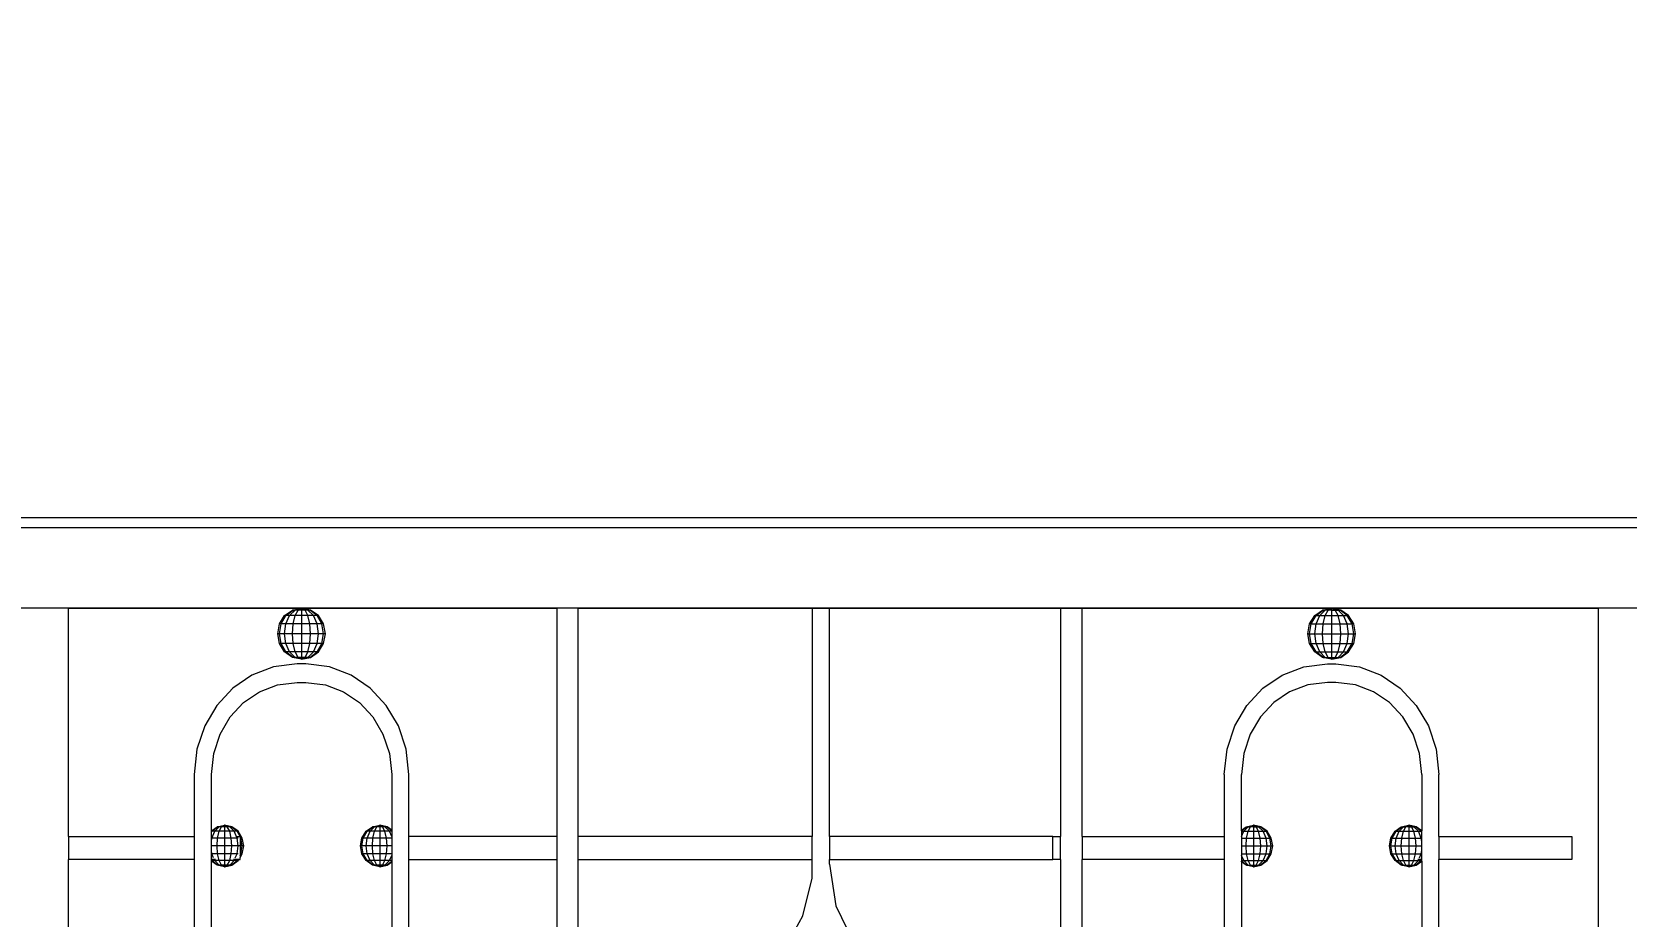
# Model space of a CAD drawing. Header units: millimetres. Extents: x 1832547 to 2001569, y -558009 to -417808.
# Drawn here: x 1956072 to 1956775, y -547432 to -547042 of the extents above; entities that cross this region are included whole.
import ezdxf

# ---------------------------------------------------------------- set-up
doc = ezdxf.new("R2010")
doc.units = ezdxf.units.MM
doc.header["$MEASUREMENT"] = 0
doc.layers.get('0').update_dxf_attribs({"linetype": 'CONTINUOUS'})
doc.layers.get('DEFPOINTS').update_dxf_attribs({"linetype": 'CONTINUOUS'})
doc.layers.add('CA.manh 08', color=8, linetype='CONTINUOUS', lineweight=9)
doc.layers.add('CA_manh 08', color=8, linetype='CONTINUOUS', lineweight=9)
doc.styles.get("Standard").update_dxf_attribs({"font": 'roman.shx'})
doc.dimstyles.new('CA 70', dxfattribs={"dimscale": 0.7, "dimtxt": 220, "dimasz": 60, "dimexe": 160, "dimexo": 0, "dimgap": 30, "dimtad": 1, "dimdec": 0, "dimrnd": 5, "dimzin": 0, "dimdsep": 46, "dimtxsty": 'Standard', "dimblk": 'ARCHTICK', "dimcen": 0.09, "dimdle": 160, "dimclrd": 256, "dimclre": 256, "dimclrt": 255, "dimadec": 0, "dimazin": 0, "dimtfac": 1, "dimtdec": 0, "dimtix": 1, "dimtmove": 2, "dimatfit": 3, "dimldrblk": 'DOT', "dimfxl": 600, "dimfxlon": 1, "dimtolj": 1, "dimtzin": 0, "dimarcsym": 0})

# ---------------------------------------------------------------- blocks, each defined once
blk = doc.blocks.new('wt45t')
at = {"layer": 'CA_manh 08'}
for p, q in [((1917247.51, -517910.46), (1920284.13, -517910.46)), ((1920284.13, -517915.04), (1917247.51, -517915.04)), ((1918779.78, -517950.46), (1918049.68, -517950.46)), ((1918081.02, -518051.23), (1918081.02, -517950.46)), ((1918081.02, -517950.46), (1918183.73, -517950.46)), ((1918174.01, -517957.43), (1918176.29, -517953.77)), ((1918174.75, -517957.43), (1918176.86, -517953.77)), ((1918176.29, -517953.77), (1918179.7, -517951.32)), ((1918176.86, -517953.77), (1918176.29, -517953.77)), ((1918176.86, -517953.77), (1918180.01, -517951.32)), ((1918178.47, -517953.77), (1918176.86, -517953.77)), ((1918176.86, -517957.43), (1918178.47, -517953.77)), ((1918178.47, -517953.77), (1918180.88, -517951.32)), ((1918180.88, -517953.77), (1918178.47, -517953.77)), ((1918179.7, -517951.32), (1918183.73, -517950.46)), ((1918180.01, -517951.32), (1918179.7, -517951.32)), ((1918180.01, -517951.32), (1918183.73, -517950.46)), ((1918180.88, -517951.32), (1918180.01, -517951.32)), ((1918180.01, -517957.43), (1918180.88, -517953.77)), ((1918180.88, -517951.32), (1918183.73, -517950.46)), ((1918182.19, -517951.32), (1918180.88, -517951.32)), ((1918180.88, -517953.77), (1918182.19, -517951.32)), ((1918183.73, -517953.77), (1918180.88, -517953.77)), ((1918182.19, -517951.32), (1918183.73, -517950.46)), ((1918183.73, -517951.32), (1918182.19, -517951.32)), ((1918183.73, -517950.46), (1918183.73, -517951.32)), ((1918185.27, -517951.32), (1918183.73, -517950.46)), ((1918186.57, -517951.32), (1918183.73, -517950.46)), ((1918187.44, -517951.32), (1918183.73, -517950.46)), ((1918187.75, -517951.32), (1918183.73, -517950.46)), ((1918183.73, -517950.46), (1918296.19, -517950.46)), ((1918185.27, -517951.32), (1918183.73, -517951.32)), ((1918183.73, -517951.32), (1918183.73, -517953.77)), ((1918186.57, -517953.77), (1918183.73, -517953.77)), ((1918183.73, -517953.77), (1918183.73, -517957.43)), ((1918186.57, -517951.32), (1918185.27, -517951.32)), ((1918186.57, -517953.77), (1918185.27, -517951.32)), ((1918187.44, -517951.32), (1918186.57, -517951.32)), ((1918188.98, -517953.77), (1918186.57, -517951.32)), ((1918188.98, -517953.77), (1918186.57, -517953.77)), ((1918187.44, -517957.43), (1918186.57, -517953.77)), ((1918187.75, -517951.32), (1918187.44, -517951.32)), ((1918190.6, -517953.77), (1918187.44, -517951.32)), ((1918191.16, -517953.77), (1918187.75, -517951.32)), ((1918190.6, -517953.77), (1918188.98, -517953.77)), ((1918190.6, -517957.43), (1918188.98, -517953.77)), ((1918191.16, -517953.77), (1918190.6, -517953.77)), ((1918192.7, -517957.43), (1918190.6, -517953.77)), ((1918193.44, -517957.43), (1918191.16, -517953.77)), ((1918305.65, -517950.46), (1918296.19, -517950.46)), ((1918296.19, -517950.46), (1918296.19, -518051.23)), ((1918305.65, -517950.46), (1918408.85, -517950.46)), ((1918305.65, -518051.23), (1918305.65, -517950.46)), ((1918408.85, -517950.46), (1918408.85, -518051.23)), ((1918408.85, -517950.46), (1918416.42, -517950.46)), ((1918416.42, -518051.23), (1918416.42, -517950.46)), ((1918416.42, -517950.46), (1918518.26, -517950.46)), ((1918518.26, -517950.46), (1918527.72, -517950.46)), ((1918518.26, -517950.46), (1918518.26, -518051.23)), ((1918527.72, -518051.23), (1918527.72, -517950.46)), ((1918527.72, -517950.46), (1918637.74, -517950.46)), ((1918628.02, -517957.43), (1918630.3, -517953.77)), ((1918628.76, -517957.43), (1918630.87, -517953.77)), ((1918630.3, -517953.77), (1918633.71, -517951.32)), ((1918630.3, -517953.77), (1918630.87, -517953.77)), ((1918630.87, -517953.77), (1918634.02, -517951.32)), ((1918630.87, -517953.77), (1918632.48, -517953.77)), ((1918630.87, -517957.43), (1918632.48, -517953.77)), ((1918632.48, -517953.77), (1918634.89, -517951.32)), ((1918632.48, -517953.77), (1918634.89, -517953.77)), ((1918633.71, -517951.32), (1918637.74, -517950.46)), ((1918634.02, -517951.32), (1918633.71, -517951.32)), ((1918634.02, -517951.32), (1918637.74, -517950.46)), ((1918634.89, -517951.32), (1918634.02, -517951.32)), ((1918634.02, -517957.43), (1918634.89, -517953.77)), ((1918634.89, -517951.32), (1918637.74, -517950.46)), ((1918636.2, -517951.32), (1918634.89, -517951.32)), ((1918634.89, -517953.77), (1918636.2, -517951.32)), ((1918634.89, -517953.77), (1918637.74, -517953.77)), ((1918636.2, -517951.32), (1918637.74, -517950.46)), ((1918637.74, -517951.32), (1918636.2, -517951.32)), ((1918637.74, -517950.46), (1918637.74, -517951.32)), ((1918639.28, -517951.32), (1918637.74, -517950.46)), ((1918640.58, -517951.32), (1918637.74, -517950.46)), ((1918641.45, -517951.32), (1918637.74, -517950.46)), ((1918641.76, -517951.32), (1918637.74, -517950.46)), ((1918637.74, -517950.46), (1918755.27, -517950.46)), ((1918637.74, -517951.32), (1918639.28, -517951.32)), ((1918637.74, -517951.32), (1918637.74, -517953.77)), ((1918637.74, -517953.77), (1918640.58, -517953.77)), ((1918637.74, -517953.77), (1918637.74, -517957.43)), ((1918639.28, -517951.32), (1918640.58, -517951.32)), ((1918640.58, -517953.77), (1918639.28, -517951.32)), ((1918640.58, -517951.32), (1918641.45, -517951.32)), ((1918642.99, -517953.77), (1918640.58, -517951.32)), ((1918640.58, -517953.77), (1918642.99, -517953.77)), ((1918641.45, -517957.43), (1918640.58, -517953.77)), ((1918641.45, -517951.32), (1918641.76, -517951.32)), ((1918644.61, -517953.77), (1918641.45, -517951.32)), ((1918645.17, -517953.77), (1918641.76, -517951.32)), ((1918642.99, -517953.77), (1918644.61, -517953.77)), ((1918644.61, -517957.43), (1918642.99, -517953.77)), ((1918644.61, -517953.77), (1918645.17, -517953.77)), ((1918646.71, -517957.43), (1918644.61, -517953.77)), ((1918647.45, -517957.43), (1918645.17, -517953.77)), ((1918755.27, -517950.46), (1918755.27, -518683.82)), ((1918173.21, -517961.75), (1918174.01, -517957.43)), ((1918174.75, -517957.43), (1918174.01, -517957.43)), ((1918174.01, -517961.75), (1918174.75, -517957.43)), ((1918176.86, -517957.43), (1918174.75, -517957.43)), ((1918176.29, -517961.75), (1918176.86, -517957.43)), ((1918180.01, -517957.43), (1918176.86, -517957.43)), ((1918179.7, -517961.75), (1918180.01, -517957.43)), ((1918183.73, -517957.43), (1918180.01, -517957.43)), ((1918187.44, -517957.43), (1918183.73, -517957.43)), ((1918183.73, -517957.43), (1918183.73, -517961.75)), ((1918190.6, -517957.43), (1918187.44, -517957.43)), ((1918187.75, -517961.75), (1918187.44, -517957.43)), ((1918192.7, -517957.43), (1918190.6, -517957.43)), ((1918191.16, -517961.75), (1918190.6, -517957.43)), ((1918193.44, -517957.43), (1918192.7, -517957.43)), ((1918193.44, -517961.75), (1918192.7, -517957.43)), ((1918194.24, -517961.75), (1918193.44, -517957.43)), ((1918627.22, -517961.75), (1918628.02, -517957.43)), ((1918628.02, -517957.43), (1918628.76, -517957.43)), ((1918628.02, -517961.75), (1918628.76, -517957.43)), ((1918628.76, -517957.43), (1918630.87, -517957.43)), ((1918630.3, -517961.75), (1918630.87, -517957.43)), ((1918630.87, -517957.43), (1918634.02, -517957.43)), ((1918633.71, -517961.75), (1918634.02, -517957.43)), ((1918634.02, -517957.43), (1918637.74, -517957.43)), ((1918637.74, -517957.43), (1918641.45, -517957.43)), ((1918637.74, -517957.43), (1918637.74, -517961.75)), ((1918641.45, -517957.43), (1918644.61, -517957.43)), ((1918641.76, -517961.75), (1918641.45, -517957.43)), ((1918644.61, -517957.43), (1918646.71, -517957.43)), ((1918645.17, -517961.75), (1918644.61, -517957.43)), ((1918646.71, -517957.43), (1918647.45, -517957.43)), ((1918647.45, -517961.75), (1918646.71, -517957.43)), ((1918648.25, -517961.75), (1918647.45, -517957.43)), ((1918174.01, -517961.75), (1918173.21, -517961.75)), ((1918174.01, -517966.08), (1918173.21, -517961.75)), ((1918176.29, -517961.75), (1918174.01, -517961.75)), ((1918174.75, -517966.08), (1918174.01, -517961.75)), ((1918174.75, -517966.08), (1918174.01, -517966.08)), ((1918176.29, -517969.74), (1918174.01, -517966.08)), ((1918176.86, -517966.08), (1918174.75, -517966.08)), ((1918176.86, -517969.74), (1918174.75, -517966.08)), ((1918179.7, -517961.75), (1918176.29, -517961.75)), ((1918176.86, -517966.08), (1918176.29, -517961.75)), ((1918180.01, -517966.08), (1918176.86, -517966.08)), ((1918178.47, -517969.74), (1918176.86, -517966.08)), ((1918183.73, -517961.75), (1918179.7, -517961.75)), ((1918180.01, -517966.08), (1918179.7, -517961.75)), ((1918183.73, -517966.08), (1918180.01, -517966.08)), ((1918180.88, -517969.74), (1918180.01, -517966.08)), ((1918187.75, -517961.75), (1918183.73, -517961.75)), ((1918183.73, -517961.75), (1918183.73, -517966.08)), ((1918187.44, -517966.08), (1918183.73, -517966.08)), ((1918183.73, -517966.08), (1918183.73, -517969.74)), ((1918186.57, -517969.74), (1918187.44, -517966.08)), ((1918187.44, -517966.08), (1918187.75, -517961.75)), ((1918190.6, -517966.08), (1918187.44, -517966.08)), ((1918191.16, -517961.75), (1918187.75, -517961.75)), ((1918188.98, -517969.74), (1918190.6, -517966.08)), ((1918190.6, -517966.08), (1918191.16, -517961.75)), ((1918192.7, -517966.08), (1918190.6, -517966.08)), ((1918190.6, -517969.74), (1918192.7, -517966.08)), ((1918193.44, -517961.75), (1918191.16, -517961.75)), ((1918191.16, -517969.74), (1918193.44, -517966.08)), ((1918192.7, -517966.08), (1918193.44, -517961.75)), ((1918193.44, -517966.08), (1918192.7, -517966.08)), ((1918194.24, -517961.75), (1918193.44, -517961.75)), ((1918193.44, -517966.08), (1918194.24, -517961.75)), ((1918627.22, -517961.75), (1918628.02, -517961.75)), ((1918628.02, -517966.08), (1918627.22, -517961.75)), ((1918628.02, -517961.75), (1918630.3, -517961.75)), ((1918628.76, -517966.08), (1918628.02, -517961.75)), ((1918628.02, -517966.08), (1918628.76, -517966.08)), ((1918630.3, -517969.74), (1918628.02, -517966.08)), ((1918628.76, -517966.08), (1918630.87, -517966.08)), ((1918630.87, -517969.74), (1918628.76, -517966.08)), ((1918630.3, -517961.75), (1918633.71, -517961.75)), ((1918630.87, -517966.08), (1918630.3, -517961.75)), ((1918630.87, -517966.08), (1918634.02, -517966.08)), ((1918632.48, -517969.74), (1918630.87, -517966.08)), ((1918633.71, -517961.75), (1918637.74, -517961.75)), ((1918634.02, -517966.08), (1918633.71, -517961.75)), ((1918634.02, -517966.08), (1918637.74, -517966.08)), ((1918634.89, -517969.74), (1918634.02, -517966.08)), ((1918637.74, -517961.75), (1918641.76, -517961.75)), ((1918637.74, -517961.75), (1918637.74, -517966.08)), ((1918637.74, -517966.08), (1918641.45, -517966.08)), ((1918637.74, -517966.08), (1918637.74, -517969.74)), ((1918640.58, -517969.74), (1918641.45, -517966.08)), ((1918641.45, -517966.08), (1918641.76, -517961.75)), ((1918641.45, -517966.08), (1918644.61, -517966.08)), ((1918641.76, -517961.75), (1918645.17, -517961.75)), ((1918642.99, -517969.74), (1918644.61, -517966.08)), ((1918644.61, -517966.08), (1918645.17, -517961.75)), ((1918644.61, -517966.08), (1918646.71, -517966.08)), ((1918644.61, -517969.74), (1918646.71, -517966.08)), ((1918645.17, -517961.75), (1918647.45, -517961.75)), ((1918645.17, -517969.74), (1918647.45, -517966.08)), ((1918646.71, -517966.08), (1918647.45, -517961.75)), ((1918646.71, -517966.08), (1918647.45, -517966.08)), ((1918647.45, -517961.75), (1918648.25, -517961.75)), ((1918647.45, -517966.08), (1918648.25, -517961.75)), ((1918176.86, -517969.74), (1918176.29, -517969.74)), ((1918179.7, -517972.19), (1918176.29, -517969.74)), ((1918178.47, -517969.74), (1918176.86, -517969.74)), ((1918180.01, -517972.19), (1918176.86, -517969.74)), ((1918180.88, -517969.74), (1918178.47, -517969.74)), ((1918180.88, -517972.19), (1918178.47, -517969.74)), ((1918180.01, -517972.19), (1918179.7, -517972.19)), ((1918183.73, -517973.05), (1918179.7, -517972.19)), ((1918180.88, -517972.19), (1918180.01, -517972.19)), ((1918183.73, -517973.05), (1918180.01, -517972.19)), ((1918183.73, -517969.74), (1918180.88, -517969.74)), ((1918182.19, -517972.19), (1918180.88, -517969.74)), ((1918182.19, -517972.19), (1918180.88, -517972.19)), ((1918183.73, -517973.05), (1918180.88, -517972.19)), ((1918183.73, -517972.19), (1918182.19, -517972.19)), ((1918183.73, -517973.05), (1918182.19, -517972.19)), ((1918186.57, -517969.74), (1918183.73, -517969.74)), ((1918183.73, -517969.74), (1918183.73, -517972.19)), ((1918185.27, -517972.19), (1918183.73, -517972.19)), ((1918183.73, -517972.19), (1918183.73, -517973.05)), ((1918183.73, -517973.05), (1918187.75, -517972.19)), ((1918183.73, -517973.05), (1918187.44, -517972.19)), ((1918183.73, -517973.05), (1918186.57, -517972.19)), ((1918183.73, -517973.05), (1918185.27, -517972.19)), ((1918185.27, -517972.19), (1918186.57, -517969.74)), ((1918186.57, -517972.19), (1918185.27, -517972.19)), ((1918188.98, -517969.74), (1918186.57, -517969.74)), ((1918186.57, -517972.19), (1918188.98, -517969.74)), ((1918187.44, -517972.19), (1918186.57, -517972.19)), ((1918187.44, -517972.19), (1918190.6, -517969.74)), ((1918187.75, -517972.19), (1918187.44, -517972.19)), ((1918187.75, -517972.19), (1918191.16, -517969.74)), ((1918190.6, -517969.74), (1918188.98, -517969.74)), ((1918190.6, -517969.74), (1918191.16, -517969.74)), ((1918630.3, -517969.74), (1918630.87, -517969.74)), ((1918633.71, -517972.19), (1918630.3, -517969.74)), ((1918630.87, -517969.74), (1918632.48, -517969.74)), ((1918634.02, -517972.19), (1918630.87, -517969.74)), ((1918632.48, -517969.74), (1918634.89, -517969.74)), ((1918634.89, -517972.19), (1918632.48, -517969.74)), ((1918634.02, -517972.19), (1918633.71, -517972.19)), ((1918637.74, -517973.05), (1918633.71, -517972.19)), ((1918634.02, -517972.19), (1918634.89, -517972.19)), ((1918637.74, -517973.05), (1918634.02, -517972.19)), ((1918634.89, -517969.74), (1918637.74, -517969.74)), ((1918636.2, -517972.19), (1918634.89, -517969.74)), ((1918634.89, -517972.19), (1918636.2, -517972.19)), ((1918637.74, -517973.05), (1918634.89, -517972.19)), ((1918636.2, -517972.19), (1918637.74, -517972.19)), ((1918637.74, -517973.05), (1918636.2, -517972.19)), ((1918637.74, -517969.74), (1918640.58, -517969.74)), ((1918637.74, -517969.74), (1918637.74, -517972.19)), ((1918637.74, -517972.19), (1918639.28, -517972.19)), ((1918637.74, -517973.05), (1918639.28, -517972.19)), ((1918637.74, -517972.19), (1918637.74, -517973.05)), ((1918637.74, -517973.05), (1918640.58, -517972.19)), ((1918637.74, -517973.05), (1918641.45, -517972.19)), ((1918637.74, -517973.05), (1918641.76, -517972.19)), ((1918639.28, -517972.19), (1918640.58, -517969.74)), ((1918639.28, -517972.19), (1918640.58, -517972.19)), ((1918640.58, -517969.74), (1918642.99, -517969.74)), ((1918640.58, -517972.19), (1918642.99, -517969.74)), ((1918640.58, -517972.19), (1918641.45, -517972.19)), ((1918641.45, -517972.19), (1918644.61, -517969.74)), ((1918641.45, -517972.19), (1918641.76, -517972.19)), ((1918641.76, -517972.19), (1918645.17, -517969.74)), ((1918642.99, -517969.74), (1918644.61, -517969.74)), ((1918644.61, -517969.74), (1918645.17, -517969.74)), ((1918161.88, -517980.05), (1918153.45, -517985.81)), ((1918171.44, -517976.37), (1918161.88, -517980.05)), ((1918181.84, -517975.08), (1918171.44, -517976.37)), ((1918185.62, -517975.08), (1918181.84, -517975.08)), ((1918196.03, -517976.37), (1918185.62, -517975.08)), ((1918205.58, -517980.05), (1918196.03, -517976.37)), ((1918214.01, -517985.81), (1918205.58, -517980.05)), ((1918607.45, -517985.81), (1918615.88, -517980.05)), ((1918615.88, -517980.05), (1918625.44, -517976.37)), ((1918625.44, -517976.37), (1918635.84, -517975.08)), ((1918635.84, -517975.08), (1918639.62, -517975.08)), ((1918639.62, -517975.08), (1918650.03, -517976.37)), ((1918650.03, -517976.37), (1918659.58, -517980.05)), ((1918659.58, -517980.05), (1918668.01, -517985.81)), ((1918153.45, -517985.81), (1918146.42, -517993.36)), ((1918158.19, -517992.16), (1918165.22, -517987.35)), ((1918165.22, -517987.35), (1918173.19, -517984.29)), ((1918173.19, -517984.29), (1918181.87, -517983.21)), ((1918181.87, -517983.21), (1918185.59, -517983.21)), ((1918185.59, -517983.21), (1918194.27, -517984.29)), ((1918194.27, -517984.29), (1918202.23, -517987.35)), ((1918202.23, -517987.35), (1918209.26, -517992.15)), ((1918221.04, -517993.36), (1918214.01, -517985.81)), ((1918600.42, -517993.36), (1918607.45, -517985.81)), ((1918619.23, -517987.35), (1918612.2, -517992.15)), ((1918627.2, -517984.29), (1918619.23, -517987.35)), ((1918635.87, -517983.21), (1918627.2, -517984.29)), ((1918639.59, -517983.21), (1918635.87, -517983.21)), ((1918648.27, -517984.29), (1918639.59, -517983.21)), ((1918656.24, -517987.35), (1918648.27, -517984.29)), ((1918663.27, -517992.16), (1918656.24, -517987.35)), ((1918668.01, -517985.81), (1918675.04, -517993.36)), ((1918146.42, -517993.36), (1918141.06, -518002.42)), ((1918152.33, -517998.46), (1918158.19, -517992.16)), ((1918209.26, -517992.15), (1918215.13, -517998.45)), ((1918226.4, -518002.42), (1918221.04, -517993.36)), ((1918595.06, -518002.42), (1918600.42, -517993.36)), ((1918612.2, -517992.15), (1918606.33, -517998.45)), ((1918669.13, -517998.46), (1918663.27, -517992.16)), ((1918675.04, -517993.36), (1918680.4, -518002.42)), ((1918141.06, -518002.42), (1918137.64, -518012.68)), ((1918147.86, -518006.01), (1918152.33, -517998.46)), ((1918215.13, -517998.45), (1918219.6, -518006.01)), ((1918229.82, -518012.68), (1918226.4, -518002.42)), ((1918591.64, -518012.68), (1918595.06, -518002.42)), ((1918606.33, -517998.45), (1918601.86, -518006.01)), ((1918673.61, -518006.01), (1918669.13, -517998.46)), ((1918680.4, -518002.42), (1918683.82, -518012.68)), ((1918145.01, -518014.57), (1918147.86, -518006.01)), ((1918219.6, -518006.01), (1918222.46, -518014.56)), ((1918601.86, -518006.01), (1918599.01, -518014.56)), ((1918676.46, -518014.57), (1918673.61, -518006.01)), ((1918137.64, -518012.68), (1918136.44, -518023.85)), ((1918144.01, -518023.89), (1918145.01, -518014.57)), ((1918222.46, -518014.56), (1918223.46, -518023.89)), ((1918231.02, -518023.85), (1918229.82, -518012.68)), ((1918590.44, -518023.85), (1918591.64, -518012.68)), ((1918599.01, -518014.56), (1918598.01, -518023.89)), ((1918677.46, -518023.89), (1918676.46, -518014.57)), ((1918683.82, -518012.68), (1918685.02, -518023.85)), ((1918136.44, -518023.85), (1918136.44, -518051.23)), ((1918144.01, -518048.69), (1918144.01, -518023.89)), ((1918223.46, -518023.89), (1918223.46, -518048.33)), ((1918231.02, -518051.23), (1918231.02, -518023.85)), ((1918590.44, -518023.85), (1918590.44, -518051.23)), ((1918598.01, -518048.33), (1918598.01, -518023.89)), ((1918677.46, -518023.89), (1918677.46, -518048.69)), ((1918685.02, -518051.23), (1918685.02, -518023.85)), ((1918081.02, -518051.23), (1918136.44, -518051.23)), ((1918081.02, -518051.23), (1918081.02, -518061.39)), ((1918136.44, -518051.23), (1918136.44, -518061.39)), ((1918144.01, -518048.69), (1918146.5, -518046.9)), ((1918144.01, -518048.88), (1918144.01, -518048.69)), ((1918144.2, -518048.88), (1918144.01, -518048.88)), ((1918144.01, -518049.22), (1918144.2, -518048.88)), ((1918144.01, -518049.22), (1918144.01, -518048.88)), ((1918144.01, -518051.23), (1918144.01, -518049.22)), ((1918144.01, -518051.23), (1918144.12, -518051.23)), ((1918144.01, -518051.85), (1918144.01, -518051.23)), ((1918144.2, -518051.85), (1918144.01, -518051.85)), ((1918144.01, -518053.32), (1918144.2, -518051.85)), ((1918144.01, -518053.32), (1918144.01, -518051.85)), ((1918144.2, -518048.88), (1918146.75, -518046.9)), ((1918145.5, -518048.88), (1918144.2, -518048.88)), ((1918144.2, -518051.85), (1918145.5, -518048.88)), ((1918146.75, -518051.85), (1918144.2, -518051.85)), ((1918145.5, -518048.88), (1918147.46, -518046.9)), ((1918147.46, -518048.88), (1918145.5, -518048.88)), ((1918146.5, -518046.9), (1918149.76, -518046.2)), ((1918146.75, -518046.9), (1918146.5, -518046.9)), ((1918146.5, -518055.35), (1918146.75, -518051.85)), ((1918146.75, -518046.9), (1918149.76, -518046.2)), ((1918147.46, -518046.9), (1918146.75, -518046.9)), ((1918146.75, -518051.85), (1918147.46, -518048.88)), ((1918149.76, -518051.85), (1918146.75, -518051.85)), ((1918147.46, -518046.9), (1918149.76, -518046.2)), ((1918148.51, -518046.9), (1918147.46, -518046.9)), ((1918147.46, -518048.88), (1918148.51, -518046.9)), ((1918149.76, -518048.88), (1918147.46, -518048.88)), ((1918148.51, -518046.9), (1918149.76, -518046.2)), ((1918149.76, -518046.9), (1918148.51, -518046.9)), ((1918149.76, -518046.2), (1918149.76, -518046.9)), ((1918153.02, -518046.9), (1918149.76, -518046.2)), ((1918152.77, -518046.9), (1918149.76, -518046.2)), ((1918152.06, -518046.9), (1918149.76, -518046.2)), ((1918151.01, -518046.9), (1918149.76, -518046.2)), ((1918151.01, -518046.9), (1918149.76, -518046.9)), ((1918149.76, -518046.9), (1918149.76, -518048.88)), ((1918152.06, -518048.88), (1918149.76, -518048.88)), ((1918149.76, -518048.88), (1918149.76, -518051.85)), ((1918152.77, -518051.85), (1918149.76, -518051.85)), ((1918149.76, -518051.85), (1918149.76, -518055.35)), ((1918152.06, -518046.9), (1918151.01, -518046.9)), ((1918152.06, -518048.88), (1918151.01, -518046.9)), ((1918152.77, -518046.9), (1918152.06, -518046.9)), ((1918154.02, -518048.88), (1918152.06, -518046.9)), ((1918154.02, -518048.88), (1918152.06, -518048.88)), ((1918152.77, -518051.85), (1918152.06, -518048.88)), ((1918152.77, -518046.9), (1918153.02, -518046.9)), ((1918155.32, -518048.88), (1918152.77, -518046.9)), ((1918155.32, -518051.85), (1918152.77, -518051.85)), ((1918153.02, -518055.35), (1918152.77, -518051.85)), ((1918155.78, -518048.88), (1918153.02, -518046.9)), ((1918155.32, -518048.88), (1918154.02, -518048.88)), ((1918155.32, -518051.85), (1918154.02, -518048.88)), ((1918155.78, -518048.88), (1918155.32, -518048.88)), ((1918156.62, -518051.23), (1918155.32, -518048.88)), ((1918155.85, -518051.85), (1918155.32, -518051.85)), ((1918155.78, -518055.35), (1918155.32, -518051.85)), ((1918155.4, -518051.23), (1918156.62, -518051.23)), ((1918157.62, -518051.85), (1918155.78, -518048.88)), ((1918157.03, -518051.85), (1918156.62, -518051.23)), ((1918156.62, -518051.23), (1918156.62, -518051.85)), ((1918157.03, -518051.85), (1918156.62, -518051.85)), ((1918156.62, -518051.85), (1918156.62, -518055.35)), ((1918157.62, -518051.85), (1918157.03, -518051.85)), ((1918157.62, -518055.35), (1918157.03, -518051.85)), ((1918158.27, -518055.35), (1918157.62, -518051.85)), ((1918209.69, -518055.35), (1918210.34, -518051.85)), ((1918210.34, -518051.85), (1918212.18, -518048.88)), ((1918210.94, -518051.85), (1918210.34, -518051.85)), ((1918210.34, -518055.35), (1918210.94, -518051.85)), ((1918210.94, -518051.85), (1918212.64, -518048.88)), ((1918212.64, -518051.85), (1918210.94, -518051.85)), ((1918212.18, -518048.88), (1918214.95, -518046.9)), ((1918212.64, -518048.88), (1918212.18, -518048.88)), ((1918212.18, -518055.35), (1918212.64, -518051.85)), ((1918212.64, -518048.88), (1918215.19, -518046.9)), ((1918213.95, -518048.88), (1918212.64, -518048.88)), ((1918212.64, -518051.85), (1918213.95, -518048.88)), ((1918215.19, -518051.85), (1918212.64, -518051.85)), ((1918213.95, -518048.88), (1918215.9, -518046.9)), ((1918215.9, -518048.88), (1918213.95, -518048.88)), ((1918214.95, -518046.9), (1918218.2, -518046.2)), ((1918215.19, -518046.9), (1918214.95, -518046.9)), ((1918214.95, -518055.35), (1918215.19, -518051.85)), ((1918215.19, -518046.9), (1918218.2, -518046.2)), ((1918215.9, -518046.9), (1918215.19, -518046.9)), ((1918215.19, -518051.85), (1918215.9, -518048.88)), ((1918218.2, -518051.85), (1918215.19, -518051.85)), ((1918215.9, -518046.9), (1918218.2, -518046.2)), ((1918216.96, -518046.9), (1918215.9, -518046.9)), ((1918215.9, -518048.88), (1918216.96, -518046.9)), ((1918218.2, -518048.88), (1918215.9, -518048.88)), ((1918216.96, -518046.9), (1918218.2, -518046.2)), ((1918218.2, -518046.9), (1918216.96, -518046.9)), ((1918218.2, -518046.2), (1918218.2, -518046.9)), ((1918221.46, -518046.9), (1918218.2, -518046.2)), ((1918221.21, -518046.9), (1918218.2, -518046.2)), ((1918220.51, -518046.9), (1918218.2, -518046.2)), ((1918219.45, -518046.9), (1918218.2, -518046.2)), ((1918219.45, -518046.9), (1918218.2, -518046.9)), ((1918218.2, -518046.9), (1918218.2, -518048.88)), ((1918220.51, -518048.88), (1918218.2, -518048.88)), ((1918218.2, -518048.88), (1918218.2, -518051.85)), ((1918221.21, -518051.85), (1918218.2, -518051.85)), ((1918218.2, -518051.85), (1918218.2, -518055.35)), ((1918220.51, -518046.9), (1918219.45, -518046.9)), ((1918220.51, -518048.88), (1918219.45, -518046.9)), ((1918221.21, -518046.9), (1918220.51, -518046.9)), ((1918222.46, -518048.88), (1918220.51, -518046.9)), ((1918222.46, -518048.88), (1918220.51, -518048.88)), ((1918221.21, -518051.85), (1918220.51, -518048.88)), ((1918221.21, -518046.9), (1918221.46, -518046.9)), ((1918223.46, -518048.64), (1918221.21, -518046.9)), ((1918223.46, -518051.85), (1918221.21, -518051.85)), ((1918221.46, -518055.35), (1918221.21, -518051.85)), ((1918223.46, -518048.33), (1918221.46, -518046.9)), ((1918223.46, -518048.88), (1918222.46, -518048.88)), ((1918223.46, -518051.15), (1918222.46, -518048.88)), ((1918223.46, -518048.33), (1918223.46, -518048.64)), ((1918223.46, -518048.64), (1918223.46, -518048.88)), ((1918223.46, -518048.88), (1918223.46, -518051.15)), ((1918223.46, -518051.15), (1918223.46, -518051.85)), ((1918223.46, -518051.85), (1918223.46, -518055.35)), ((1918296.19, -518051.23), (1918231.02, -518051.23)), ((1918231.02, -518061.39), (1918231.02, -518051.23)), ((1918296.19, -518051.23), (1918296.19, -518061.39)), ((1918408.85, -518051.23), (1918305.65, -518051.23)), ((1918305.65, -518061.39), (1918305.65, -518051.23)), ((1918408.85, -518061.39), (1918408.85, -518051.23)), ((1918514.84, -518051.23), (1918416.42, -518051.23)), ((1918416.42, -518051.23), (1918416.42, -518061.39)), ((1918514.84, -518061.39), (1918514.84, -518051.23)), ((1918514.84, -518051.23), (1918518.26, -518051.23)), ((1918518.26, -518061.39), (1918518.26, -518051.23)), ((1918527.72, -518051.23), (1918590.44, -518051.23)), ((1918527.72, -518051.23), (1918527.72, -518061.39)), ((1918590.44, -518051.23), (1918590.44, -518061.39)), ((1918598.01, -518048.33), (1918600, -518046.9)), ((1918598.01, -518048.64), (1918600.25, -518046.9)), ((1918598.01, -518048.64), (1918598.01, -518048.33)), ((1918598.01, -518048.64), (1918598.01, -518048.88)), ((1918598.01, -518048.88), (1918599, -518048.88)), ((1918598.01, -518051.15), (1918599, -518048.88)), ((1918598.01, -518048.88), (1918598.01, -518051.15)), ((1918598.01, -518051.15), (1918598.01, -518051.85)), ((1918598.01, -518051.85), (1918600.25, -518051.85)), ((1918598.01, -518051.85), (1918598.01, -518055.35)), ((1918599, -518048.88), (1918600.95, -518046.9)), ((1918599, -518048.88), (1918600.95, -518048.88)), ((1918600, -518046.9), (1918603.26, -518046.2)), ((1918600, -518046.9), (1918600.25, -518046.9)), ((1918600, -518055.35), (1918600.25, -518051.85)), ((1918600.25, -518046.9), (1918603.26, -518046.2)), ((1918600.25, -518046.9), (1918600.95, -518046.9)), ((1918600.25, -518051.85), (1918600.95, -518048.88)), ((1918600.25, -518051.85), (1918603.26, -518051.85)), ((1918600.95, -518046.9), (1918603.26, -518046.2)), ((1918600.95, -518046.9), (1918602.01, -518046.9)), ((1918600.95, -518048.88), (1918602.01, -518046.9)), ((1918600.95, -518048.88), (1918603.26, -518048.88)), ((1918602.01, -518046.9), (1918603.26, -518046.2)), ((1918603.26, -518046.9), (1918602.01, -518046.9)), ((1918603.26, -518046.2), (1918603.26, -518046.9)), ((1918604.5, -518046.9), (1918603.26, -518046.2)), ((1918605.56, -518046.9), (1918603.26, -518046.2)), ((1918606.27, -518046.9), (1918603.26, -518046.2)), ((1918606.52, -518046.9), (1918603.26, -518046.2)), ((1918603.26, -518046.9), (1918604.5, -518046.9)), ((1918603.26, -518046.9), (1918603.26, -518048.88)), ((1918603.26, -518048.88), (1918605.56, -518048.88)), ((1918603.26, -518048.88), (1918603.26, -518051.85)), ((1918603.26, -518051.85), (1918606.27, -518051.85)), ((1918603.26, -518051.85), (1918603.26, -518055.35)), ((1918604.5, -518046.9), (1918605.56, -518046.9)), ((1918605.56, -518048.88), (1918604.5, -518046.9)), ((1918605.56, -518046.9), (1918606.27, -518046.9)), ((1918607.51, -518048.88), (1918605.56, -518046.9)), ((1918605.56, -518048.88), (1918607.51, -518048.88)), ((1918606.27, -518051.85), (1918605.56, -518048.88)), ((1918606.27, -518046.9), (1918606.52, -518046.9)), ((1918608.82, -518048.88), (1918606.27, -518046.9)), ((1918606.27, -518051.85), (1918608.82, -518051.85)), ((1918606.52, -518055.35), (1918606.27, -518051.85)), ((1918609.28, -518048.88), (1918606.52, -518046.9)), ((1918607.51, -518048.88), (1918608.82, -518048.88)), ((1918608.82, -518051.85), (1918607.51, -518048.88)), ((1918608.82, -518048.88), (1918609.28, -518048.88)), ((1918610.52, -518051.85), (1918608.82, -518048.88)), ((1918608.82, -518051.85), (1918610.52, -518051.85)), ((1918609.28, -518055.35), (1918608.82, -518051.85)), ((1918611.12, -518051.85), (1918609.28, -518048.88)), ((1918610.52, -518051.85), (1918611.12, -518051.85)), ((1918611.12, -518055.35), (1918610.52, -518051.85)), ((1918611.77, -518055.35), (1918611.12, -518051.85)), ((1918663.19, -518055.35), (1918663.84, -518051.85)), ((1918663.84, -518051.85), (1918665.68, -518048.88)), ((1918663.84, -518051.85), (1918664.44, -518051.85)), ((1918663.84, -518055.35), (1918664.44, -518051.85)), ((1918664.44, -518051.85), (1918666.14, -518048.88)), ((1918664.44, -518051.85), (1918666.14, -518051.85)), ((1918665.68, -518048.88), (1918668.44, -518046.9)), ((1918666.14, -518048.88), (1918665.68, -518048.88)), ((1918665.68, -518055.35), (1918666.14, -518051.85)), ((1918666.14, -518048.88), (1918668.69, -518046.9)), ((1918666.14, -518048.88), (1918667.45, -518048.88)), ((1918666.14, -518051.85), (1918667.45, -518048.88)), ((1918666.14, -518051.85), (1918668.69, -518051.85)), ((1918667.45, -518048.88), (1918669.4, -518046.9)), ((1918667.45, -518048.88), (1918669.4, -518048.88)), ((1918668.44, -518046.9), (1918671.7, -518046.2)), ((1918668.44, -518046.9), (1918668.69, -518046.9)), ((1918668.44, -518055.35), (1918668.69, -518051.85)), ((1918668.69, -518046.9), (1918671.7, -518046.2)), ((1918668.69, -518046.9), (1918669.4, -518046.9)), ((1918668.69, -518051.85), (1918669.4, -518048.88)), ((1918668.69, -518051.85), (1918671.7, -518051.85)), ((1918669.4, -518046.9), (1918671.7, -518046.2)), ((1918669.4, -518046.9), (1918670.46, -518046.9)), ((1918669.4, -518048.88), (1918670.46, -518046.9)), ((1918669.4, -518048.88), (1918671.7, -518048.88)), ((1918670.46, -518046.9), (1918671.7, -518046.2)), ((1918671.7, -518046.9), (1918670.46, -518046.9)), ((1918671.7, -518046.2), (1918671.7, -518046.9)), ((1918672.95, -518046.9), (1918671.7, -518046.2)), ((1918674.01, -518046.9), (1918671.7, -518046.2)), ((1918674.71, -518046.9), (1918671.7, -518046.2)), ((1918674.96, -518046.9), (1918671.7, -518046.2)), ((1918671.7, -518046.9), (1918672.95, -518046.9)), ((1918671.7, -518046.9), (1918671.7, -518048.88)), ((1918671.7, -518048.88), (1918674.01, -518048.88)), ((1918671.7, -518048.88), (1918671.7, -518051.85)), ((1918671.7, -518051.85), (1918674.71, -518051.85)), ((1918671.7, -518051.85), (1918671.7, -518055.35)), ((1918672.95, -518046.9), (1918674.01, -518046.9)), ((1918674.01, -518048.88), (1918672.95, -518046.9)), ((1918674.01, -518046.9), (1918674.71, -518046.9)), ((1918675.96, -518048.88), (1918674.01, -518046.9)), ((1918674.01, -518048.88), (1918675.96, -518048.88)), ((1918674.71, -518051.85), (1918674.01, -518048.88)), ((1918674.71, -518046.9), (1918674.96, -518046.9)), ((1918677.26, -518048.88), (1918674.71, -518046.9)), ((1918674.71, -518051.85), (1918677.26, -518051.85)), ((1918674.96, -518055.35), (1918674.71, -518051.85)), ((1918677.46, -518048.69), (1918674.96, -518046.9)), ((1918675.96, -518048.88), (1918677.26, -518048.88)), ((1918677.26, -518051.85), (1918675.96, -518048.88)), ((1918677.26, -518048.88), (1918677.46, -518048.88)), ((1918677.46, -518049.22), (1918677.26, -518048.88)), ((1918677.26, -518051.85), (1918677.46, -518051.85)), ((1918677.46, -518053.32), (1918677.26, -518051.85)), ((1918677.34, -518051.23), (1918677.46, -518051.23)), ((1918677.46, -518048.88), (1918677.46, -518048.69)), ((1918677.46, -518049.22), (1918677.46, -518048.88)), ((1918677.46, -518051.23), (1918677.46, -518049.22)), ((1918677.46, -518051.85), (1918677.46, -518051.23)), ((1918677.46, -518053.32), (1918677.46, -518051.85)), ((1918685.02, -518051.23), (1918743.63, -518051.23)), ((1918685.02, -518051.23), (1918685.02, -518061.39)), ((1918743.63, -518051.23), (1918743.63, -518061.39)), ((1918144.01, -518055.35), (1918144.01, -518053.32)), ((1918146.5, -518055.35), (1918144.01, -518055.35)), ((1918144.01, -518057.37), (1918144.01, -518055.35)), ((1918144.2, -518058.85), (1918144.01, -518057.37)), ((1918144.01, -518058.85), (1918144.01, -518057.37)), ((1918144.2, -518058.85), (1918144.01, -518058.85)), ((1918144.01, -518061.39), (1918144.01, -518058.85)), ((1918146.75, -518058.85), (1918144.2, -518058.85)), ((1918144.99, -518060.65), (1918144.2, -518058.85)), ((1918149.76, -518055.35), (1918146.5, -518055.35)), ((1918146.75, -518058.85), (1918146.5, -518055.35)), ((1918149.76, -518058.85), (1918146.75, -518058.85)), ((1918147.46, -518061.81), (1918146.75, -518058.85)), ((1918153.02, -518055.35), (1918149.76, -518055.35)), ((1918149.76, -518055.35), (1918149.76, -518058.85)), ((1918152.77, -518058.85), (1918149.76, -518058.85)), ((1918149.76, -518058.85), (1918149.76, -518061.81)), ((1918152.06, -518061.81), (1918152.77, -518058.85)), ((1918152.77, -518058.85), (1918153.02, -518055.35)), ((1918155.32, -518058.85), (1918152.77, -518058.85)), ((1918155.78, -518055.35), (1918153.02, -518055.35)), ((1918154.53, -518060.65), (1918155.32, -518058.85)), ((1918155.32, -518058.85), (1918155.78, -518055.35)), ((1918155.85, -518058.85), (1918155.32, -518058.85)), ((1918156.62, -518055.35), (1918155.78, -518055.35)), ((1918157.62, -518055.35), (1918156.62, -518055.35)), ((1918156.62, -518055.35), (1918156.62, -518058.85)), ((1918157.03, -518058.85), (1918156.62, -518058.85)), ((1918156.62, -518060.46), (1918157.62, -518058.85)), ((1918156.62, -518059.55), (1918157.03, -518058.85)), ((1918156.62, -518058.85), (1918156.62, -518059.55)), ((1918157.03, -518058.85), (1918157.62, -518055.35)), ((1918157.62, -518058.85), (1918157.03, -518058.85)), ((1918158.27, -518055.35), (1918157.62, -518055.35)), ((1918157.62, -518058.85), (1918158.27, -518055.35)), ((1918210.34, -518055.35), (1918209.69, -518055.35)), ((1918210.34, -518058.85), (1918209.69, -518055.35)), ((1918212.18, -518055.35), (1918210.34, -518055.35)), ((1918210.94, -518058.85), (1918210.34, -518055.35)), ((1918210.94, -518058.85), (1918210.34, -518058.85)), ((1918212.18, -518061.81), (1918210.34, -518058.85)), ((1918212.64, -518058.85), (1918210.94, -518058.85)), ((1918212.64, -518061.81), (1918210.94, -518058.85)), ((1918214.95, -518055.35), (1918212.18, -518055.35)), ((1918212.64, -518058.85), (1918212.18, -518055.35)), ((1918215.19, -518058.85), (1918212.64, -518058.85)), ((1918213.95, -518061.81), (1918212.64, -518058.85)), ((1918218.2, -518055.35), (1918214.95, -518055.35)), ((1918215.19, -518058.85), (1918214.95, -518055.35)), ((1918218.2, -518058.85), (1918215.19, -518058.85)), ((1918215.9, -518061.81), (1918215.19, -518058.85)), ((1918221.46, -518055.35), (1918218.2, -518055.35)), ((1918218.2, -518055.35), (1918218.2, -518058.85)), ((1918221.21, -518058.85), (1918218.2, -518058.85)), ((1918218.2, -518058.85), (1918218.2, -518061.81)), ((1918220.51, -518061.81), (1918221.21, -518058.85)), ((1918221.21, -518058.85), (1918221.46, -518055.35)), ((1918223.46, -518058.85), (1918221.21, -518058.85)), ((1918223.46, -518055.35), (1918221.46, -518055.35)), ((1918223.46, -518055.35), (1918223.46, -518058.85)), ((1918223.46, -518058.85), (1918223.46, -518059.55)), ((1918598.01, -518055.35), (1918600, -518055.35)), ((1918598.01, -518055.35), (1918598.01, -518058.85)), ((1918598.01, -518058.85), (1918600.25, -518058.85)), ((1918598.01, -518058.85), (1918598.01, -518059.55)), ((1918600, -518055.35), (1918603.26, -518055.35)), ((1918600.25, -518058.85), (1918600, -518055.35)), ((1918600.25, -518058.85), (1918603.26, -518058.85)), ((1918600.95, -518061.81), (1918600.25, -518058.85)), ((1918603.26, -518055.35), (1918606.52, -518055.35)), ((1918603.26, -518055.35), (1918603.26, -518058.85)), ((1918603.26, -518058.85), (1918606.27, -518058.85)), ((1918603.26, -518058.85), (1918603.26, -518061.81)), ((1918605.56, -518061.81), (1918606.27, -518058.85)), ((1918606.27, -518058.85), (1918606.52, -518055.35)), ((1918606.27, -518058.85), (1918608.82, -518058.85)), ((1918606.52, -518055.35), (1918609.28, -518055.35)), ((1918607.51, -518061.81), (1918608.82, -518058.85)), ((1918608.82, -518058.85), (1918609.28, -518055.35)), ((1918608.82, -518058.85), (1918610.52, -518058.85)), ((1918608.82, -518061.81), (1918610.52, -518058.85)), ((1918609.28, -518055.35), (1918611.12, -518055.35)), ((1918609.28, -518061.81), (1918611.12, -518058.85)), ((1918610.52, -518058.85), (1918611.12, -518055.35)), ((1918610.52, -518058.85), (1918611.12, -518058.85)), ((1918611.12, -518055.35), (1918611.77, -518055.35)), ((1918611.12, -518058.85), (1918611.77, -518055.35)), ((1918663.19, -518055.35), (1918663.84, -518055.35)), ((1918663.84, -518058.85), (1918663.19, -518055.35)), ((1918663.84, -518055.35), (1918665.68, -518055.35)), ((1918664.44, -518058.85), (1918663.84, -518055.35)), ((1918663.84, -518058.85), (1918664.44, -518058.85)), ((1918665.68, -518061.81), (1918663.84, -518058.85)), ((1918664.44, -518058.85), (1918666.14, -518058.85)), ((1918666.14, -518061.81), (1918664.44, -518058.85)), ((1918665.68, -518055.35), (1918668.44, -518055.35)), ((1918666.14, -518058.85), (1918665.68, -518055.35)), ((1918666.14, -518058.85), (1918668.69, -518058.85)), ((1918667.45, -518061.81), (1918666.14, -518058.85)), ((1918668.44, -518055.35), (1918671.7, -518055.35)), ((1918668.69, -518058.85), (1918668.44, -518055.35)), ((1918668.69, -518058.85), (1918671.7, -518058.85)), ((1918669.4, -518061.81), (1918668.69, -518058.85)), ((1918671.7, -518055.35), (1918674.96, -518055.35)), ((1918671.7, -518055.35), (1918671.7, -518058.85)), ((1918671.7, -518058.85), (1918674.71, -518058.85)), ((1918671.7, -518058.85), (1918671.7, -518061.81)), ((1918674.01, -518061.81), (1918674.71, -518058.85)), ((1918674.71, -518058.85), (1918674.96, -518055.35)), ((1918674.71, -518058.85), (1918677.26, -518058.85)), ((1918674.96, -518055.35), (1918677.46, -518055.35)), ((1918676.47, -518060.65), (1918677.26, -518058.85)), ((1918677.26, -518058.85), (1918677.46, -518057.37)), ((1918677.26, -518058.85), (1918677.46, -518058.85)), ((1918677.46, -518055.35), (1918677.46, -518053.32)), ((1918677.46, -518057.37), (1918677.46, -518055.35)), ((1918677.46, -518058.85), (1918677.46, -518057.37)), ((1918677.46, -518061.39), (1918677.46, -518058.85)), ((1918136.44, -518061.39), (1918081.02, -518061.39)), ((1918081.02, -518573.66), (1918081.02, -518061.39)), ((1918136.44, -518061.39), (1918136.44, -518573.66)), ((1918145.32, -518061.39), (1918144.01, -518061.39)), ((1918144.01, -518061.48), (1918144.01, -518061.39)), ((1918144.2, -518061.81), (1918144.01, -518061.48)), ((1918144.01, -518061.81), (1918144.01, -518061.48)), ((1918144.2, -518061.81), (1918144.01, -518061.81)), ((1918144.01, -518062), (1918144.01, -518061.81)), ((1918146.5, -518063.8), (1918144.01, -518062)), ((1918144.01, -518571.89), (1918144.01, -518062)), ((1918145.5, -518061.81), (1918144.2, -518061.81)), ((1918146.75, -518063.8), (1918144.2, -518061.81)), ((1918145.5, -518061.81), (1918145.32, -518061.39)), ((1918145.8, -518061.39), (1918145.32, -518061.39)), ((1918147.46, -518061.81), (1918145.5, -518061.81)), ((1918147.46, -518063.8), (1918145.5, -518061.81)), ((1918146.75, -518063.8), (1918146.5, -518063.8)), ((1918149.76, -518064.49), (1918146.5, -518063.8)), ((1918147.46, -518063.8), (1918146.75, -518063.8)), ((1918149.76, -518064.49), (1918146.75, -518063.8)), ((1918149.76, -518061.81), (1918147.46, -518061.81)), ((1918148.51, -518063.8), (1918147.46, -518061.81)), ((1918148.51, -518063.8), (1918147.46, -518063.8)), ((1918149.76, -518064.49), (1918147.46, -518063.8)), ((1918149.76, -518063.8), (1918148.51, -518063.8)), ((1918149.76, -518064.49), (1918148.51, -518063.8)), ((1918152.06, -518061.81), (1918149.76, -518061.81)), ((1918149.76, -518061.81), (1918149.76, -518063.8)), ((1918151.01, -518063.8), (1918149.76, -518063.8)), ((1918149.76, -518063.8), (1918149.76, -518064.49)), ((1918149.76, -518064.49), (1918153.02, -518063.8)), ((1918149.76, -518064.49), (1918152.77, -518063.8)), ((1918149.76, -518064.49), (1918152.06, -518063.8)), ((1918149.76, -518064.49), (1918151.01, -518063.8)), ((1918151.01, -518063.8), (1918152.06, -518061.81)), ((1918152.06, -518063.8), (1918151.01, -518063.8)), ((1918154.02, -518061.81), (1918152.06, -518061.81)), ((1918152.06, -518063.8), (1918154.02, -518061.81)), ((1918152.77, -518063.8), (1918152.06, -518063.8)), ((1918152.77, -518063.8), (1918155.32, -518061.81)), ((1918153.02, -518063.8), (1918152.77, -518063.8)), ((1918153.02, -518063.8), (1918155.78, -518061.81)), ((1918154.2, -518061.39), (1918153.72, -518061.39)), ((1918154.02, -518061.81), (1918154.2, -518061.39)), ((1918155.32, -518061.81), (1918154.02, -518061.81)), ((1918155.57, -518061.39), (1918154.2, -518061.39)), ((1918155.32, -518061.81), (1918155.57, -518061.39)), ((1918155.32, -518061.81), (1918155.78, -518061.81)), ((1918156.04, -518061.39), (1918155.57, -518061.39)), ((1918155.78, -518061.81), (1918156.04, -518061.39)), ((1918156.04, -518061.39), (1918156.62, -518061.39)), ((1918156.62, -518059.55), (1918156.62, -518060.46)), ((1918156.62, -518061.39), (1918156.62, -518060.46)), ((1918212.64, -518061.81), (1918212.18, -518061.81)), ((1918214.95, -518063.8), (1918212.18, -518061.81)), ((1918213.95, -518061.81), (1918212.64, -518061.81)), ((1918215.19, -518063.8), (1918212.64, -518061.81)), ((1918215.9, -518061.81), (1918213.95, -518061.81)), ((1918215.9, -518063.8), (1918213.95, -518061.81)), ((1918215.19, -518063.8), (1918214.95, -518063.8)), ((1918218.2, -518064.49), (1918214.95, -518063.8)), ((1918215.9, -518063.8), (1918215.19, -518063.8)), ((1918218.2, -518064.49), (1918215.19, -518063.8)), ((1918218.2, -518061.81), (1918215.9, -518061.81)), ((1918216.96, -518063.8), (1918215.9, -518061.81)), ((1918216.96, -518063.8), (1918215.9, -518063.8)), ((1918218.2, -518064.49), (1918215.9, -518063.8)), ((1918218.2, -518063.8), (1918216.96, -518063.8)), ((1918218.2, -518064.49), (1918216.96, -518063.8)), ((1918220.51, -518061.81), (1918218.2, -518061.81)), ((1918218.2, -518061.81), (1918218.2, -518063.8)), ((1918219.45, -518063.8), (1918218.2, -518063.8)), ((1918218.2, -518063.8), (1918218.2, -518064.49)), ((1918218.2, -518064.49), (1918221.46, -518063.8)), ((1918218.2, -518064.49), (1918221.21, -518063.8)), ((1918218.2, -518064.49), (1918220.51, -518063.8)), ((1918218.2, -518064.49), (1918219.45, -518063.8)), ((1918219.45, -518063.8), (1918220.51, -518061.81)), ((1918220.51, -518063.8), (1918219.45, -518063.8)), ((1918222.46, -518061.81), (1918220.51, -518061.81)), ((1918220.51, -518063.8), (1918222.46, -518061.81)), ((1918221.21, -518063.8), (1918220.51, -518063.8)), ((1918221.21, -518063.8), (1918223.46, -518062.05)), ((1918221.46, -518063.8), (1918221.21, -518063.8)), ((1918221.46, -518063.8), (1918223.46, -518062.36)), ((1918222.46, -518061.81), (1918223.46, -518059.55)), ((1918223.46, -518061.81), (1918222.46, -518061.81)), ((1918223.46, -518059.55), (1918223.46, -518061.81)), ((1918223.46, -518061.81), (1918223.46, -518062.05)), ((1918223.46, -518062.05), (1918223.46, -518062.36)), ((1918223.46, -518062.36), (1918223.46, -518578.55)), ((1918231.02, -518061.39), (1918296.19, -518061.39)), ((1918231.02, -518573.66), (1918231.02, -518061.39)), ((1918296.19, -518061.39), (1918296.19, -518573.66)), ((1918305.65, -518061.39), (1918408.85, -518061.39)), ((1918305.65, -518573.66), (1918305.65, -518061.39)), ((1918408.85, -518069.55), (1918408.85, -518061.39)), ((1918416.42, -518063.38), (1918416.42, -518061.39)), ((1918416.42, -518061.39), (1918514.84, -518061.39)), ((1918416.42, -518063.38), (1918419.26, -518081.69)), ((1918518.26, -518061.39), (1918514.84, -518061.39)), ((1918518.26, -518061.39), (1918518.26, -518573.66)), ((1918590.44, -518061.39), (1918527.72, -518061.39)), ((1918527.72, -518573.66), (1918527.72, -518061.39)), ((1918590.44, -518061.39), (1918590.44, -518573.66)), ((1918599, -518061.81), (1918598.01, -518059.55)), ((1918598.01, -518059.55), (1918598.01, -518061.81)), ((1918598.01, -518061.81), (1918599, -518061.81)), ((1918598.01, -518061.81), (1918598.01, -518062.05)), ((1918600.25, -518063.8), (1918598.01, -518062.05)), ((1918598.01, -518062.36), (1918598.01, -518062.05)), ((1918600, -518063.8), (1918598.01, -518062.36)), ((1918598.01, -518062.36), (1918598.01, -518578.55)), ((1918599, -518061.81), (1918600.95, -518061.81)), ((1918600.95, -518063.8), (1918599, -518061.81)), ((1918600.25, -518063.8), (1918600, -518063.8)), ((1918603.26, -518064.49), (1918600, -518063.8)), ((1918600.25, -518063.8), (1918600.95, -518063.8)), ((1918603.26, -518064.49), (1918600.25, -518063.8)), ((1918600.95, -518061.81), (1918603.26, -518061.81)), ((1918602.01, -518063.8), (1918600.95, -518061.81)), ((1918600.95, -518063.8), (1918602.01, -518063.8)), ((1918603.26, -518064.49), (1918600.95, -518063.8)), ((1918602.01, -518063.8), (1918603.26, -518063.8)), ((1918603.26, -518064.49), (1918602.01, -518063.8)), ((1918603.26, -518061.81), (1918605.56, -518061.81)), ((1918603.26, -518061.81), (1918603.26, -518063.8)), ((1918603.26, -518063.8), (1918604.5, -518063.8)), ((1918603.26, -518064.49), (1918604.5, -518063.8)), ((1918603.26, -518063.8), (1918603.26, -518064.49)), ((1918603.26, -518064.49), (1918605.56, -518063.8)), ((1918603.26, -518064.49), (1918606.27, -518063.8)), ((1918603.26, -518064.49), (1918606.52, -518063.8)), ((1918604.5, -518063.8), (1918605.56, -518061.81)), ((1918604.5, -518063.8), (1918605.56, -518063.8)), ((1918605.56, -518061.81), (1918607.51, -518061.81)), ((1918605.56, -518063.8), (1918607.51, -518061.81)), ((1918605.56, -518063.8), (1918606.27, -518063.8)), ((1918606.27, -518063.8), (1918608.82, -518061.81)), ((1918606.27, -518063.8), (1918606.52, -518063.8)), ((1918606.52, -518063.8), (1918609.28, -518061.81)), ((1918607.51, -518061.81), (1918608.82, -518061.81)), ((1918608.82, -518061.81), (1918609.28, -518061.81)), ((1918665.68, -518061.81), (1918666.14, -518061.81)), ((1918668.44, -518063.8), (1918665.68, -518061.81)), ((1918666.14, -518061.81), (1918667.45, -518061.81)), ((1918668.69, -518063.8), (1918666.14, -518061.81)), ((1918667.45, -518061.81), (1918669.4, -518061.81)), ((1918669.4, -518063.8), (1918667.45, -518061.81)), ((1918668.69, -518063.8), (1918668.44, -518063.8)), ((1918671.7, -518064.49), (1918668.44, -518063.8)), ((1918668.69, -518063.8), (1918669.4, -518063.8)), ((1918671.7, -518064.49), (1918668.69, -518063.8)), ((1918669.4, -518061.81), (1918671.7, -518061.81)), ((1918670.46, -518063.8), (1918669.4, -518061.81)), ((1918669.4, -518063.8), (1918670.46, -518063.8)), ((1918671.7, -518064.49), (1918669.4, -518063.8)), ((1918670.46, -518063.8), (1918671.7, -518063.8)), ((1918671.7, -518064.49), (1918670.46, -518063.8)), ((1918671.7, -518061.81), (1918674.01, -518061.81)), ((1918671.7, -518061.81), (1918671.7, -518063.8)), ((1918671.7, -518063.8), (1918672.95, -518063.8)), ((1918671.7, -518064.49), (1918672.95, -518063.8)), ((1918671.7, -518063.8), (1918671.7, -518064.49)), ((1918671.7, -518064.49), (1918674.01, -518063.8)), ((1918671.7, -518064.49), (1918674.71, -518063.8)), ((1918671.7, -518064.49), (1918674.96, -518063.8)), ((1918672.95, -518063.8), (1918674.01, -518061.81)), ((1918672.95, -518063.8), (1918674.01, -518063.8)), ((1918674.01, -518061.81), (1918675.96, -518061.81)), ((1918674.01, -518063.8), (1918675.96, -518061.81)), ((1918674.01, -518063.8), (1918674.71, -518063.8)), ((1918674.71, -518063.8), (1918677.26, -518061.81)), ((1918674.71, -518063.8), (1918674.96, -518063.8)), ((1918674.96, -518063.8), (1918677.46, -518062)), ((1918676.15, -518061.39), (1918675.66, -518061.39)), ((1918675.96, -518061.81), (1918676.15, -518061.39)), ((1918675.96, -518061.81), (1918677.26, -518061.81)), ((1918677.46, -518061.39), (1918676.15, -518061.39)), ((1918677.26, -518061.81), (1918677.46, -518061.48)), ((1918677.26, -518061.81), (1918677.46, -518061.81)), ((1918677.46, -518061.48), (1918677.46, -518061.39)), ((1918677.46, -518061.81), (1918677.46, -518061.48)), ((1918677.46, -518062), (1918677.46, -518061.81)), ((1918677.46, -518062), (1918677.46, -518571.89)), ((1918685.02, -518573.66), (1918685.02, -518061.39)), ((1918743.63, -518061.39), (1918685.02, -518061.39)), ((1918404.7, -518086.17), (1918408.85, -518069.55)), ((1918396.64, -518100.79), (1918404.7, -518086.17)), ((1918419.26, -518081.69), (1918426.85, -518097.48))]:
    blk.add_line(p, q, dxfattribs=at)
blk = doc.blocks.new('_ArchTick')
at = {"color": 1, "linetype": 'ByBlock', "const_width": 0.15}
blk.add_lwpolyline([(-0.5, -0.5), (0.5, 0.5)], dxfattribs=at)
blk = doc.blocks.new('*D518')
at = {"layer": 'CA.manh 08', "lineweight": -2, "transparency": 16777216}
for p, q in [((1960843.66, -544864.45), (1960843.66, -547311.23)), ((1960423.66, -544976.45), (1960955.66, -544976.45)), ((1960423.66, -547199.23), (1960955.66, -547199.23))]:
    blk.add_line(p, q, dxfattribs=at)
at = {"layer": 'DEFPOINTS', "color": 0, "transparency": 16777216}
for p in [(1955744.58, -544976.45), (1958711.44, -547199.23), (1960843.66, -547199.23)]:
    blk.add_point(p, dxfattribs=at)
at = {"layer": 'CA.manh 08', "lineweight": -2, "transparency": 16777216, "xscale": 42, "yscale": 42, "zscale": 42}
for p, rotation in [((1960843.66, -544976.45), 90), ((1960843.66, -547199.23), 270)]:
    blk.add_blockref('_ArchTick', p, dxfattribs=dict(at, rotation=rotation))
at = {"layer": 'CA.manh 08', "color": 255, "transparency": 16777216, "insert": (1960745.66, -546087.84), "char_height": 154, "attachment_point": 5, "rotation": 90}
blk.add_mtext('\\A1;2225', dxfattribs=at)
blk = doc.blocks.new('_DOT')
at = {"color": 1, "linetype": 'ByBlock'}
blk.add_line((-0.5, 0), (-1, 0), dxfattribs=at)
at = {"color": 1, "linetype": 'ByBlock', "const_width": 0.5}
blk.add_lwpolyline([(-0.25, 0, 1), (0.25, 0, 1)], format="xyb", close=True, dxfattribs=at)

msp = doc.modelspace()

# ---------------------------------------------------------------- block references
at = {"layer": 'CA.manh 08'}
msp.add_blockref('wt45t', (38007.31, -29345.41), dxfattribs=at)

# ---------------------------------------------------------------- dimensions: what is measured, and where the dimension line sits
dim = msp.add_linear_dim(base=(1960843.66, -547199.23), p1=(1955744.58, -544976.45), p2=(1958711.44, -547199.23), angle=90, dimstyle='CA 70', dxfattribs=at)
dim.commit()
dim.dimension.update_dxf_attribs({"geometry": '*D518', "text_midpoint": (1960745.66, -546087.84)})

doc.saveas('drawing.dxf')
